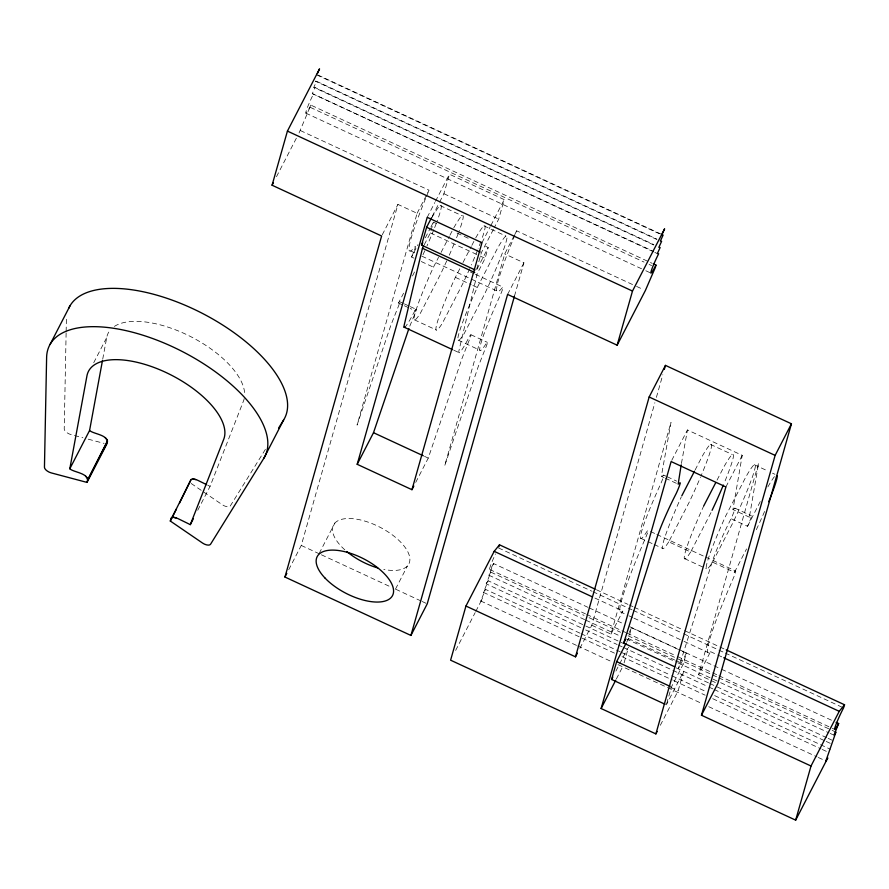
<?xml version="1.0" encoding="UTF-8"?>
<svg xmlns="http://www.w3.org/2000/svg" width="889" height="889" viewBox="0 0 889 889"><rect width="100%" height="100%" fill="white"/><g stroke="black" fill="none" stroke-linecap="round" stroke-linejoin="round"><path stroke-width="0.67" stroke-dasharray="4.45 3.33" d="M66.119 332.886L64.219 428.987A6.056 2.767 27.3 0 0 70.942 434.577L82.888 437.755M66.142 331.519L66.386 319.162M681.43 463.491L687.441 429.954L742.215 455.346L732.936 509.541L749.371 517.165L750.838 516.098A12.113 1 -65.1 0 1 747.527 526.299L731.091 518.676A12.113 1 -65.1 0 0 734.403 508.486L732.936 509.541M102.735 359.1L106.713 337.553A75.721 34.615 27.3 0 1 110.625 329.586M299.06 132.961L310.872 105.113L652.159 263.333M288.714 569.749L301.26 545.446L397.939 204.414L417.108 213.293L357.067 425.086L390.66 325.841L397.061 309.594A12.113 1 -65.1 0 0 398.494 303.027L403.584 293.181M424.264 244.731L430.354 232.951L433.421 222.128L438.399 224.428M439.599 202.103L443.922 193.724L449.445 174.233L504.219 199.625L498.696 219.116L494.362 227.495M476.693 269.223L481.394 252.632L493.751 228.695M415.719 482.394L428.265 458.091L461.858 358.845L468.259 342.598A12.113 1 -65.1 0 0 469.703 336.042A36.349 2.989 -65.1 0 1 459.113 349.91L477.215 273.656L485.116 258.343L488.194 247.52L483.216 245.208M514.153 235.685L504.741 253.921L444.7 465.714L478.293 366.468L484.694 350.222A12.113 1 -65.1 0 0 486.127 343.654A60.574 4.978 -65.1 0 1 499.174 297.648A12.113 1 -65.1 0 0 502.407 287.547A107.836 8.857 -65.1 0 1 516.665 230.829L635.302 285.825M514.464 296.126L523.91 262.811L504.741 253.921M579.884 648.325L591.796 625.234L654.882 402.706M656.393 397.372L662.816 374.725M591.796 625.234L610.976 634.124L671.006 422.331L661.638 474.659L661.738 476.537L664.083 477.626M626.634 642.247L628.512 638.613L631.579 627.79L677.64 649.137M624.1 662.838L628.512 647.248M666.717 703.577L671.417 686.986L683.285 664.005L686.352 653.182L678.885 649.715M660.338 725.291L678.129 690.82L683.652 671.339L666.361 704.844M715.378 682.519L698.61 674.74L758.65 462.958L749.371 517.165M197.725 510.275L210.082 486.339L243.497 400.972A75.721 34.615 27.3 0 0 244.475 397.216M584.618 619.6L488.928 575.239L493.573 563.559L588.007 607.343M580.65 627.612L486.216 583.829L490.861 572.16L584.04 615.355M614.466 653.137L483.505 592.418L488.15 580.75L622.889 643.214M576.483 645.381L480.793 601.02L485.438 589.34L579.872 633.124M409.796 326.141L413.496 317.206A12.113 1 -65.1 0 0 414.93 310.65L410.229 308.472M653.815 245.008L313.784 87.378L316.573 81.321L656.593 238.952M653.582 251.831L312.295 93.612L315.073 87.544L653.848 244.597M93.734 362.69L106.713 337.553M276.479 176.722L296.548 137.828M382.259 234.796L397.939 204.414M417.108 213.293L429.031 190.202L300.315 130.527M427.209 217.327L434.832 202.559M435.466 201.325L449.445 174.233M432.176 216.472L438.977 203.303M413.974 258.143L411.54 257.021L417.897 244.708M425.298 237.841L430.298 228.173M430.921 226.962L433.421 222.128M412.474 275.957L415.652 269.8M446.734 260.899A54.518 4.478 -65.1 0 1 440.733 273.801L420.408 313.184A60.574 4.978 -65.1 0 1 433.454 267.178L438.533 257.332M441.077 252.409L449.334 236.407M449.967 235.174L453.146 229.018M469.681 268.734A54.518 4.478 -65.1 0 1 462.647 283.958L442.311 323.34A60.574 4.978 -65.1 0 1 455.357 277.335L460.446 267.489M462.98 262.566L471.237 246.564M471.87 245.331L475.048 239.174M319.195 553.436L334.875 523.054M481.971 242.719L490.239 226.717M490.872 225.484L504.219 199.625M476.949 269.289L488.194 247.52M477.271 287.491L497.596 248.109A54.518 4.478 -65.1 0 1 506.008 242.186A54.518 4.478 -65.1 0 1 484.549 294.115L464.225 333.497A60.574 4.978 -65.1 0 1 477.271 287.491L472.403 285.236M514.775 234.474L516.665 230.829M507.597 294.415L523.91 262.811M395.549 588.996L407.462 565.904M455.646 650.415L475.171 612.588M475.793 611.365L482.727 597.941L480.793 601.02M671.762 460.335L687.441 429.954M695.131 469.981L702.121 456.446A54.518 4.478 -65.1 0 1 700.954 476.104M610.976 634.124L622.889 611.021A107.836 8.857 -65.1 0 1 645.247 538.59A12.113 1 -65.1 0 0 646.836 531.678A60.574 4.978 -65.1 0 1 659.882 485.672A12.113 1 -65.1 0 0 663.194 475.471L661.738 476.537M710.989 512.609L690.664 551.991L668.75 541.834L689.075 502.452A54.518 4.478 -65.1 0 0 700.443 477.304M629.145 632.501L631.579 627.79M615.91 671.084L619 665.094M619.622 663.894L627.645 648.337M717.045 480.138L724.035 466.603A54.518 4.478 -65.1 0 1 724.324 482.76M616.366 678.974L622.722 666.661M725.902 486.939L742.215 455.346M712.567 562.148L732.892 522.765A54.518 4.478 -65.1 0 0 754.35 470.837A54.518 4.478 -65.1 0 0 745.938 476.76L725.613 516.142A60.574 4.978 -65.1 0 0 712.567 562.148L734.481 572.305A12.113 1 -65.1 0 1 732.892 579.217A107.836 8.857 -65.1 0 0 710.533 651.648L698.61 674.74M747.527 526.299L761.495 499.218M686.352 653.182L678.44 668.495L712.156 562.004A36.349 2.989 -65.1 0 1 731.091 518.676M734.481 572.305L746.549 548.924M265.389 449.378L230.295 505.974A6.056 2.767 27.3 0 1 222.339 504.763L202.292 491.072M488.928 575.239L490.861 572.16M486.216 583.829L488.15 580.75M483.505 592.418L485.438 589.34M316.573 81.321L315.284 81.143L659.082 240.53M313.784 87.378L315.073 87.544M312.295 93.612L653.615 251.409M88.2 439.166L104.135 443.4M318.062 75.087L661.861 234.474M316.773 74.909L659.316 233.718M654.837 252.409L657.36 253.576M310.328 107.38L644.058 262.088M649.103 264.422L651.615 265.589M305.794 113.114L644.558 270.156M645.825 270.745L650.859 273.079M443.922 193.724L498.696 219.116M636.557 286.414L642.858 289.325M440.166 205.57L462.069 215.727M483.983 225.884L505.885 236.041M457.068 233.085L469.514 238.863M430.354 232.951L478.893 255.454M480.138 256.032L485.116 258.343M470.403 272.001L474.159 273.745M475.404 274.323L502.952 287.091M410.574 250.931L415.585 253.254M421.842 256.154L498.207 291.559M421.275 261.533L433.454 267.178M455.357 277.335L471.181 284.669M710.422 444.378L732.325 454.535M754.239 464.691L767.629 470.892M772.497 473.159L774.93 474.282M399.728 301.727L403.25 303.36M404.417 303.905L409.118 306.083M410.296 306.627L416.163 309.339M470.937 334.731L487.361 342.354M398.494 303.027L403.195 305.205M404.362 305.749L409.062 307.927M414.307 319.784L436.21 329.941M458.124 340.098L480.027 350.255M453.857 350.233L458.835 352.533M663.683 475.126L666.028 476.204M667.206 476.748L676.596 481.105M734.892 508.13L751.316 515.742M665.261 478.171L676.996 483.605M650.581 531.544L655.593 533.867M656.838 534.456L704.41 556.503M705.666 557.081L735.714 571.016M640.736 538.278L646.825 541.101M648.048 541.668L652.915 543.924M654.126 544.49L662.649 548.435M684.552 558.592L706.466 568.749M424.531 456.357L428.265 458.091M596.441 589.751L627.923 604.353M629.19 604.942L632.968 606.687M634.224 607.276L683.352 630.045M684.619 630.634L718.634 646.403M719.89 646.981L726.191 649.903M498.496 547.935L591.674 591.129M592.941 591.718L631.979 609.81M633.235 610.399L682.374 633.179M683.63 633.757L717.645 649.526M718.901 650.115L723.946 652.448M725.202 653.026L843.561 707.9M594.908 598.053L622.889 611.021M710.533 651.648L716.523 654.426M717.712 654.982L722.513 657.204M620.166 611.754L627.678 615.232M628.934 615.821L632.69 617.555M633.935 618.144L682.763 640.769M684.019 641.358L707.8 652.382M589.263 607.92L623.267 623.689M629.568 626.612L677.44 648.803M678.696 649.381L720.268 668.661M721.535 669.239L832.337 720.612M489.75 569.493L585.44 613.855M586.707 614.443L620.711 630.201M621.967 630.79L625.745 632.546M627.012 633.124L676.14 655.904M677.396 656.482L717.712 675.173M718.968 675.762L831.037 727.713M832.293 728.291L834.815 729.458M589.074 617.688L620.555 632.279M628.123 635.791L711.267 674.329M712.522 674.918L717.556 677.251M718.823 677.84L830.882 729.791M832.148 730.369L835.927 732.125M628.512 638.613L674.573 659.96M675.818 660.538L683.285 664.005M585.873 620.178L619.889 635.946M626.178 638.869L676.573 662.227M677.829 662.805L719.401 682.085M720.668 682.663L828.948 732.869M830.215 733.447L832.726 734.614M676.185 667.872L708.555 682.93M709.811 683.508L826.914 737.803M828.17 738.381L833.215 740.715M585.684 629.945L617.177 644.536M618.433 645.125L622.211 646.881M623.467 647.459L707.877 686.586M709.133 687.175L712.911 688.919M714.178 689.508L824.981 740.881M826.237 741.459L831.271 743.793M581.128 633.713L615.132 649.47M616.399 650.059L620.178 651.804M621.433 652.393L670.562 675.173M671.828 675.751L705.844 691.52M714.656 695.609L830.504 749.316M622.022 656.638L672.406 679.996M673.673 680.585L705.166 695.187M712.722 698.687L821.014 748.894M822.269 749.471L827.303 751.805M670.662 687.364L678.129 690.82M577.739 645.959L611.754 661.727M618.044 664.65L702.454 703.777M708.755 706.699L817.035 756.895M818.302 757.484L825.859 760.984M301.26 545.446L320.151 554.203M321.407 554.792L389.438 586.329M395.738 589.24L420.93 600.931M422.186 601.509L425.975 603.264M207.748 485.205L210.082 486.339M191.157 483.46L201.181 490.317M114.392 326.396A75.721 34.615 27.3 0 1 193.402 338.031A75.721 34.615 27.3 0 1 244.619 395.872M414.93 310.65A36.349 2.989 -65.1 0 1 405.128 326.93M475.682 237.952A54.518 4.478 -65.1 0 1 481.438 240.108M480.938 241.475A54.518 4.478 -65.1 0 1 478.149 248.753M477.626 250.065A54.518 4.478 -65.1 0 1 471.337 264.989M411.54 257.021A12.113 1 -65.1 0 0 414.774 246.92A107.836 8.857 -65.1 0 1 425.842 197.88M431.865 217.638A54.518 4.478 -65.1 0 1 437.121 221.161M436.266 223.45A54.518 4.478 -65.1 0 1 434.332 228.44M433.81 229.751A54.518 4.478 -65.1 0 1 426.976 245.92M424.82 250.742A54.518 4.478 -65.1 0 1 422.119 256.643M453.779 227.795A54.518 4.478 -65.1 0 1 459.035 231.318M458.179 233.607A54.518 4.478 -65.1 0 1 455.179 241.241M454.068 243.953A54.518 4.478 -65.1 0 1 448.878 256.076M310.872 105.113A15.146 1.245 -65.1 0 1 305.905 111.97A15.146 1.245 -65.1 0 1 313.584 93.778M426.364 196.613A107.836 8.857 -65.1 0 1 429.031 190.202M344.832 549.846A42.405 19.38 27.3 0 1 347.466 518.531A42.405 19.38 27.3 0 1 405.228 547.557A42.405 19.38 27.3 0 1 383.781 569.427M493.573 563.559A15.146 1.245 -65.1 0 1 489.65 568.571A15.146 1.245 -65.1 0 1 495.517 553.925M690.664 551.991A60.574 4.978 -65.1 0 1 703.699 505.985M764.596 511.453A54.518 4.478 -65.1 0 1 755.894 530.622M767.852 486.916A54.518 4.478 -65.1 0 1 776.141 474.848M668.75 541.834A60.574 4.978 -65.1 0 1 681.241 497.04"/><path stroke-width="1.33" d="M206.581 484.627L197.269 480.071L193.024 478.949A6.056 2.767 27.3 0 0 190.768 480.127L170.277 521.01L202.57 543.068A6.056 2.767 27.3 0 0 210.526 544.279L263.9 458.191A121.148 55.374 27.3 0 0 172.577 346.766A121.148 55.374 27.3 0 0 46.617 357.467L44.45 467.281A6.056 2.767 27.3 0 0 51.173 472.881L87.022 482.405L106.791 444.111C110.258 434.81 93.689 434.332 89.578 430.476L102.491 360.445M681.196 464.836L678.163 484.149L679.629 483.094A12.113 1 -65.1 0 1 676.318 493.284A36.349 2.989 -65.1 0 0 657.382 536.612L623.678 643.103L674.707 666.772M87.022 482.405C90.489 473.115 73.92 472.637 69.809 468.781L86.944 375.858A75.721 34.615 27.3 0 1 165.354 372.202A75.721 34.615 27.3 0 1 223.728 439.277L190.313 524.643L177.5 518.376L173.255 517.254A6.056 2.767 27.3 0 0 170.999 518.42M423.653 245.909L422.442 248.264L404.339 324.518A36.349 2.989 -65.1 0 0 405.128 326.93M653.415 263.911L655.938 265.078L655.393 267.345L645.381 290.492L617.144 345.188L507.597 294.415L410.918 635.446L284.947 577.039L381.625 236.007L272.078 185.223L287.425 131.094L319.551 68.853L317.329 73.698M190.768 480.127L179.545 503.052M357.189 464.302L427.209 217.327L481.971 242.719L411.963 489.695L357.189 464.302L373.502 432.699L408.896 328.574M475.082 269.923L421.553 245.108L426.62 227.24L431.565 217.661M514.464 296.126L427.231 603.842L410.918 635.446M595.186 589.174L499.485 544.813L494.184 551.347L465.947 606.042L450.601 660.183L795.666 820.147L827.792 757.906L825.859 760.984L835.927 732.125L833.982 735.203L838.638 723.524L836.116 722.357M617.144 345.188L632.49 291.059L664.616 228.817L661.838 234.885L663.127 235.052L660.338 241.119L661.627 241.286L658.849 247.342L660.138 247.52L657.36 253.576L658.649 253.743A15.146 1.245 -65.1 0 0 650.97 271.945A15.146 1.245 -65.1 0 0 655.938 265.078M465.947 606.042L575.494 656.827L649.159 396.994L665.461 365.39L791.443 423.797L717.779 683.63L701.465 715.234L811.012 766.018L795.666 820.147M664.327 369.391L665.461 365.39M601.12 708.522L671.128 461.547L725.902 486.939L655.893 733.914L601.12 708.522L615.733 680.207M665.116 704.277L611.588 679.463L616.655 661.594L626.012 643.447M701.465 715.234L775.13 455.39L791.443 423.797M498.829 546.891L499.485 544.813M726.191 649.903L844.55 704.777L843.561 707.9A15.146 1.245 -65.1 0 0 835.115 727.024A15.146 1.245 -65.1 0 0 838.638 723.524M107.525 440.711L87.755 479.827L107.525 441.533M50.151 344.265L69.92 305.972M69.809 468.781L89.578 430.476M272.078 185.223L273.334 182.79M170.277 521.01L176.455 509.041M190.313 524.643L193.402 518.654M263.9 458.191L283.669 419.897A121.148 55.374 27.3 0 0 202.903 313.65A121.148 55.374 27.3 0 0 68.697 308.35M421.553 245.108L422.808 242.686M284.947 577.039L286.825 573.394M411.963 489.695L413.841 486.039M575.494 656.827L577.372 653.182M681.796 495.829L694.498 471.214M623.678 643.103L625.5 639.569M611.588 679.463L612.821 677.062M703.699 505.985L715.767 482.594M655.893 733.914L657.16 731.447M811.012 766.018L839.238 711.322L844.55 704.777M278.557 428.142L283.669 419.897M193.024 478.949L195.78 479.46M173.255 517.254L176.011 517.765M287.425 131.094L632.49 291.059M426.62 227.24L480.149 252.054M422.442 248.264L474.726 272.512M649.159 396.994L775.13 455.39M404.073 327.141L452.612 349.655M373.502 432.699L423.286 455.779M494.184 551.347L592.385 596.886M723.713 657.76L839.238 711.322M616.655 661.594L670.173 686.408M105.313 437.81L107.136 439.777M85.544 476.104L87.366 478.082M377.647 567.915A42.405 19.38 27.3 0 1 346.754 551.513M723.357 485.072A54.518 4.478 -65.1 0 1 712.078 510.308M777.308 475.626A54.518 4.478 -65.1 0 1 768.696 501.718M325.041 578.083A42.405 19.38 27.3 0 0 391.16 597.508A42.405 19.38 27.3 0 0 348.388 552.647A42.405 19.38 27.3 0 0 325.041 578.083"/></g></svg>
